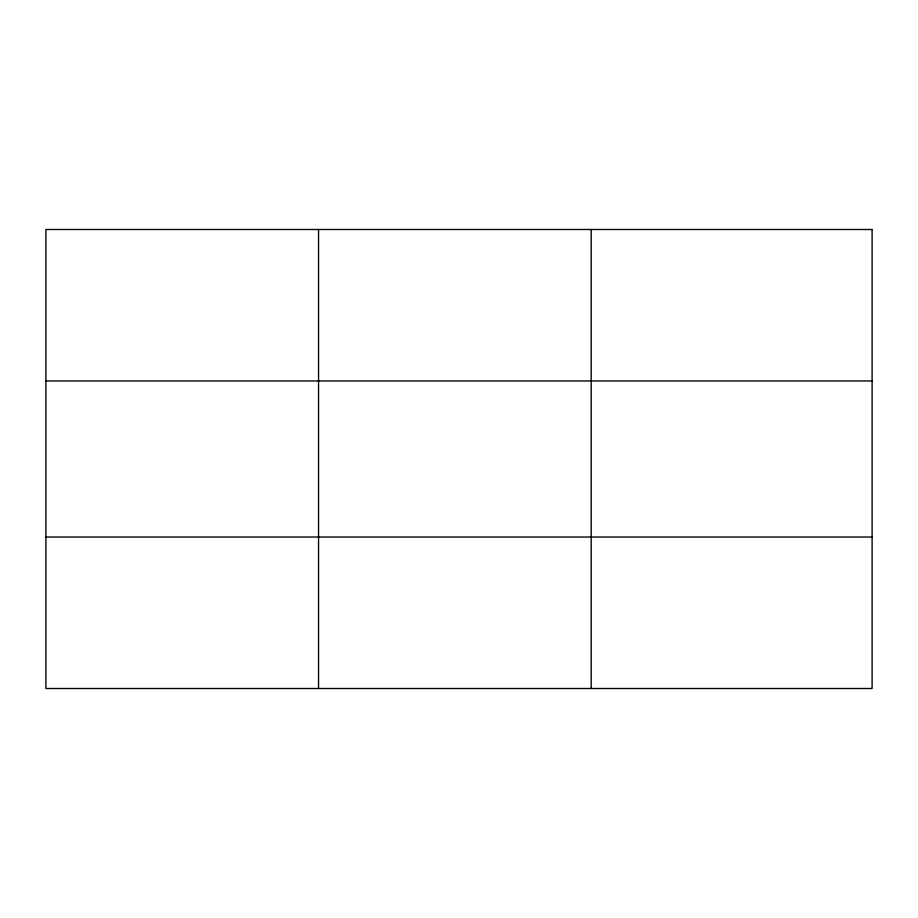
<?xml version="1.0" encoding="UTF-8"?>
<svg xmlns="http://www.w3.org/2000/svg" width="918" height="918" viewBox="0 0 918 918"><rect width="100%" height="100%" fill="white"/><g stroke="black" fill="none" stroke-linecap="round" stroke-linejoin="round"><path stroke-width="1.38" d="M318.546 688.5L318.546 229.5M591.192 688.5L591.192 229.5M45.9 380.97L872.1 380.97M45.9 537.03L872.1 537.03M872.1 229.5L45.9 229.5L45.9 688.5L872.1 688.5L872.1 229.5"/></g></svg>
